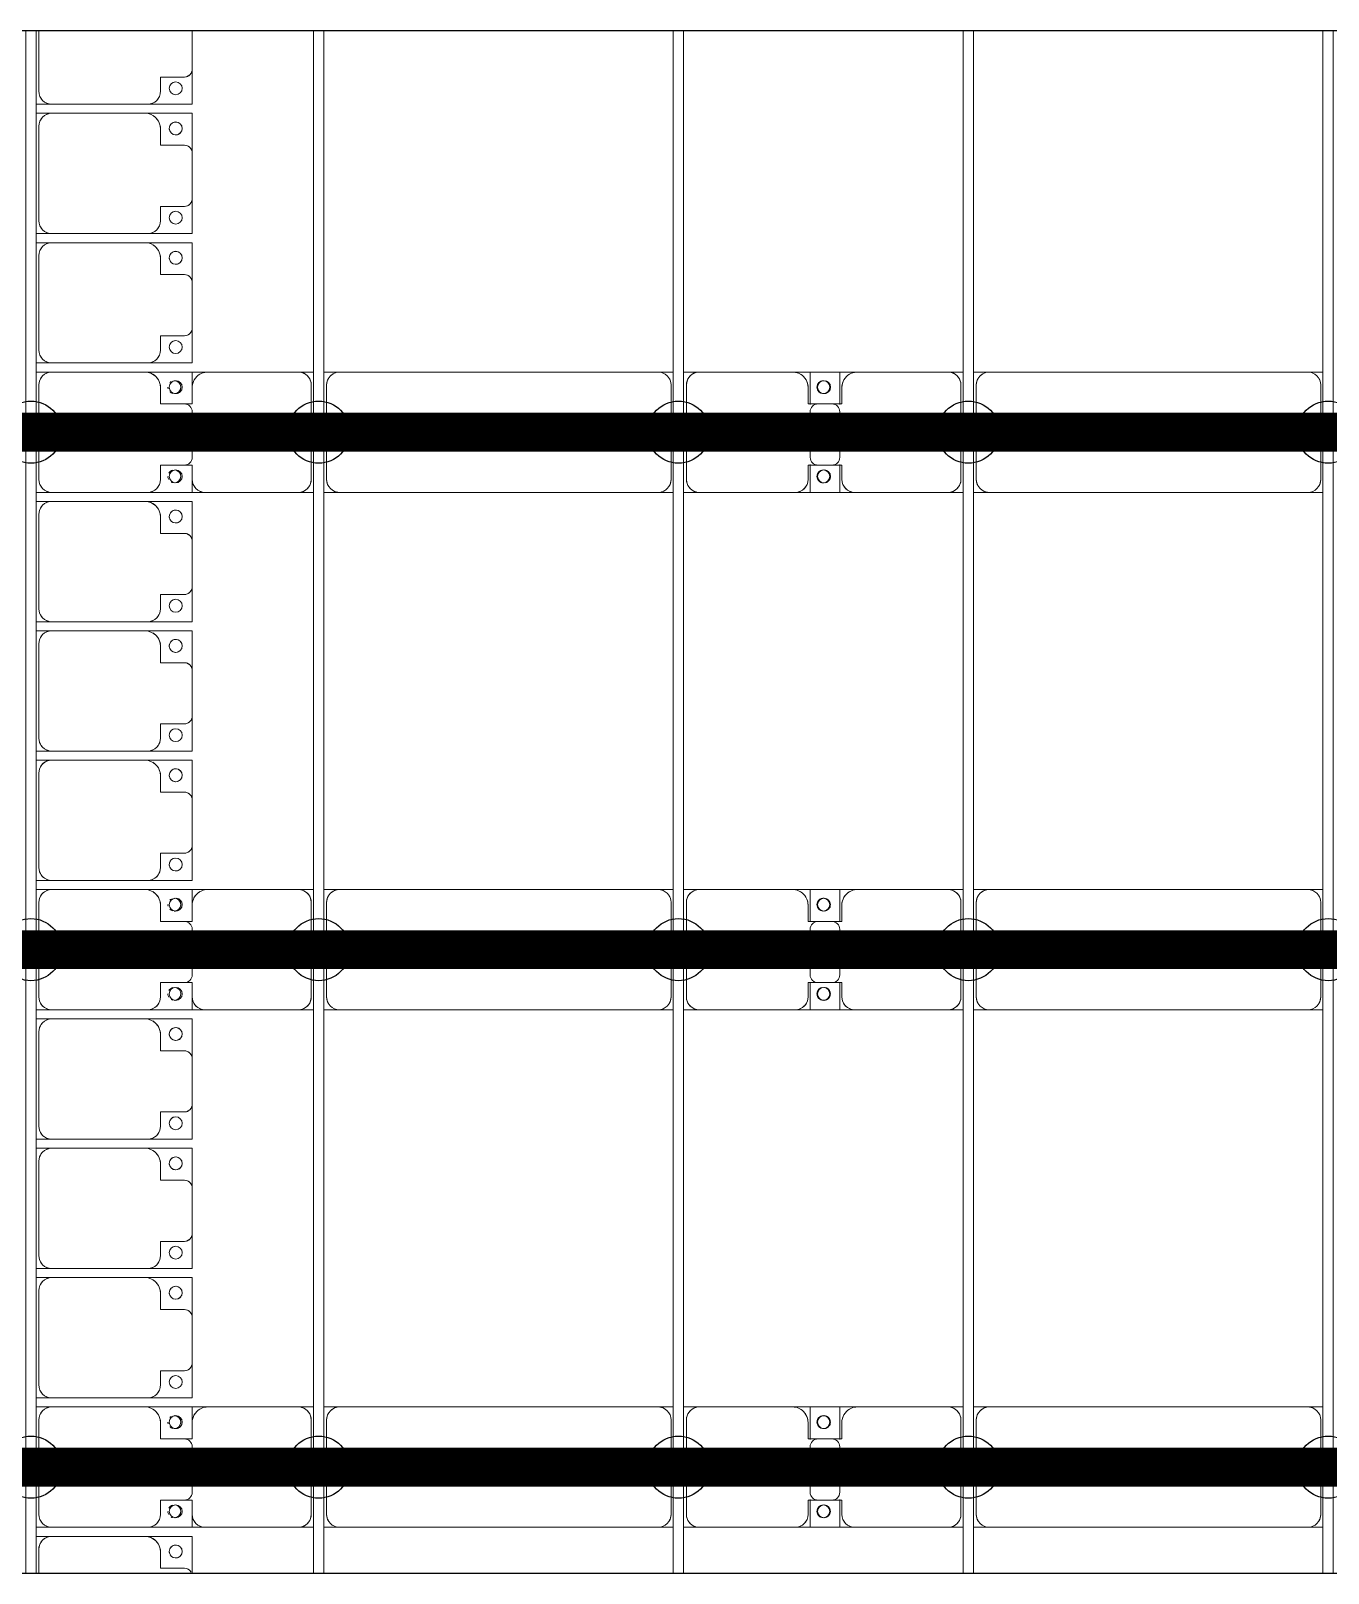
# Model space of a CAD drawing. Header units: millimetres. Extents: x -533732 to -130507, y -117886 to -23954.
# Drawn here: x -452551 to -447539, y -106546 to -100585 of the extents above; entities that cross this region are included whole.
import ezdxf

# ---------------------------------------------------------------- set-up
doc = ezdxf.new("R2010")
doc.units = ezdxf.units.MM
doc.layers.add('A-GENM', color=13, linetype='Continuous', lineweight=9)
doc.layers.add('S-BEAM', color=12, linetype='Continuous', lineweight=9)
doc.layers.add('GC-HOP 40x60 GIA CUONG', color=1, linetype='Continuous')

# ---------------------------------------------------------------- blocks, each defined once
blk = doc.blocks.new('Dai phao do pin - DẢI PHAO ĐỠ PIN-V97-BỐ TRÍ KHUNG KẾT CẤU BÈ PIN 06')
at = {"layer": 'A-GENM', "color": 7}
for p, q in [((-1312.2, 241.6), (-1129.7, 241.6)), ((-1129.7, 241.6), (-1312.2, 241.6)), ((-779.7, 241.6), (-1129.7, 241.6)), ((-779.7, 241.6), (-721.1, 241.6)), ((-779.7, 241.6), (-721.1, 241.6)), ((-681.1, 241.6), (-620.3, 241.6)), ((-681.1, 241.6), (-620.3, 241.6)), ((610.3, 241.6), (-620.3, 241.6)), ((610.3, 241.6), (668.9, 241.6)), ((610.3, 241.6), (668.9, 241.6)), ((708.9, 241.6), (769.7, 241.6)), ((708.9, 241.6), (769.7, 241.6)), ((1129.7, 241.6), (769.7, 241.6)), ((1129.7, 241.6), (1312.2, 241.6)), ((1312.2, 241.6), (1129.7, 241.6)), ((1197.8, 241.6), (1380.3, 241.6)), ((1197.8, 116.2), (1197.8, 241.6)), ((1380.3, 241.6), (1197.8, 241.6)), ((1312.2, 241.6), (1312.2, 116.2)), ((1730.3, 241.6), (1380.3, 241.6)), ((1730.3, 241.6), (1788.9, 241.6)), ((1730.3, 241.6), (1788.9, 241.6)), ((1828.9, 241.6), (1889.7, 241.6)), ((1828.9, 241.6), (1889.7, 241.6)), ((3120.3, 241.6), (1889.7, 241.6)), ((3120.3, 241.6), (3178.9, 241.6)), ((3120.3, 241.6), (3178.9, 241.6)), ((-1189.7, 181.6), (-1189.7, 118.2)), ((-729.7, -173.4), (-729.7, 191.6)), ((-670.3, 191.6), (-670.3, -173.4)), ((660.3, -173.4), (660.3, 191.6)), ((719.7, 191.6), (719.7, -173.4)), ((1189.7, 118.2), (1189.7, 181.6)), ((1320.3, 181.6), (1320.3, 118.2)), ((1780.3, -173.4), (1780.3, 191.6)), ((1839.7, 191.6), (1839.7, -173.4)), ((3170.3, -173.4), (3170.3, 191.6)), ((-1189.7, 118.2), (-1219.7, 118.2)), ((1282.2, 118.2), (1189.7, 118.2)), ((1197.8, 88.2), (1197.8, -88.2)), ((1320.3, 118.2), (1227.8, 118.2)), ((1312.2, -88.2), (1312.2, 88.2)), ((-1219.7, -118.2), (-1189.7, -118.2)), ((-1189.7, -118.2), (-1189.7, -173.4)), ((1189.7, -173.4), (1189.7, -118.2)), ((1189.7, -118.2), (1282.2, -118.2)), ((1197.8, -223.4), (1197.8, -116.2)), ((1227.8, -118.2), (1320.3, -118.2)), ((1312.2, -116.2), (1312.2, -223.4)), ((1320.3, -118.2), (1320.3, -173.4)), ((-1139.7, -223.4), (-1312.2, -223.4)), ((-1312.2, -223.4), (-1139.7, -223.4)), ((-1139.7, -223.4), (-779.7, -223.4)), ((-721.1, -223.4), (-779.7, -223.4)), ((-721.1, -223.4), (-779.7, -223.4)), ((-620.3, -223.4), (-681.1, -223.4)), ((-620.3, -223.4), (-681.1, -223.4)), ((-620.3, -223.4), (610.3, -223.4)), ((668.9, -223.4), (610.3, -223.4)), ((668.9, -223.4), (610.3, -223.4)), ((769.7, -223.4), (708.9, -223.4)), ((769.7, -223.4), (708.9, -223.4)), ((769.7, -223.4), (1139.7, -223.4)), ((1312.2, -223.4), (1139.7, -223.4)), ((1139.7, -223.4), (1312.2, -223.4)), ((1370.3, -223.4), (1197.8, -223.4)), ((1197.8, -223.4), (1370.3, -223.4)), ((1370.3, -223.4), (1730.3, -223.4)), ((1788.9, -223.4), (1730.3, -223.4)), ((1788.9, -223.4), (1730.3, -223.4)), ((1889.7, -223.4), (1828.9, -223.4)), ((1889.7, -223.4), (1828.9, -223.4)), ((1889.7, -223.4), (3120.3, -223.4)), ((3178.9, -223.4), (3120.3, -223.4)), ((3178.9, -223.4), (3120.3, -223.4))]:
    blk.add_line(p, q, dxfattribs=at)
for centre, radius, start, end in [((-1129.7, 181.6), 60, 90, 180), ((-779.7, 191.6), 50, 360, 90), ((-779.7, 191.6), 50, 360, 75), ((-620.3, 191.6), 50, 90, 180), ((-620.3, 191.6), 50, 105, 135), ((610.3, 191.6), 50, 360, 90), ((610.3, 191.6), 50, 60, 90), ((769.7, 191.6), 50, 90, 180), ((769.7, 191.6), 50, 105, 180), ((1129.7, 181.6), 60, 360, 90), ((1380.3, 181.6), 60, 90, 180), ((1730.3, 191.6), 50, 360, 90), ((1730.3, 191.6), 50, 360, 75), ((1889.7, 191.6), 50, 90, 180), ((1889.7, 191.6), 50, 105, 135), ((3120.3, 191.6), 50, 360, 90), ((3120.3, 191.6), 50, 60, 90), ((-1258.6, 183.2), 25, 180, 195), ((-1258.6, 183.2), 25, 180, 195), ((-1258.6, 183.2), 25, 120, 135), ((-1258.6, 183.2), 25, 120, 135), ((-1258.6, 183.2), 25, 0, 90), ((-1258.6, 183.2), 25, 270, 360), ((-1258.6, 183.2), 25, 0, 75), ((-1258.6, 183.2), 25, 330, 360), ((-1129.7, 181.6), 60, 120, 180), ((-620.3, 191.6), 50, 150, 180), ((610.3, 191.6), 50, 15, 30), ((1129.7, 181.6), 60, 360, 60), ((1248.6, 183.2), 25, 0, 180), ((1248.6, 183.2), 25, 180, 0), ((1248.6, 183.2), 25, 360, 165), ((1251.4, 183.2), 25, 0, 180), ((1251.4, 183.2), 25, 90, 180), ((1251.4, 183.2), 25, 180, 0), ((1251.4, 183.2), 25, 180, 300), ((1248.6, 183.2), 25, 210, 360), ((1251.4, 183.2), 25, 15, 75), ((1380.3, 181.6), 60, 120, 180), ((1889.7, 191.6), 50, 150, 180), ((3120.3, 191.6), 50, 15, 30), ((-1258.6, 183.2), 25, 225, 255), ((-1258.6, 183.2), 25, 225, 255), ((-1258.6, 183.2), 25, 270, 300), ((1251.4, 183.2), 25, 330, 345), ((1227.8, 88.2), 30, 90, 180), ((1282.2, 88.2), 30, 360, 90), ((1227.8, -88.2), 30, 180, 270), ((1282.2, -88.2), 30, 270, 360), ((-1258.6, -161.8), 25, 180, 210), ((-1258.6, -161.8), 25, 180, 210), ((-1258.6, -161.8), 25, 105, 150), ((-1258.6, -161.8), 25, 105, 150), ((-1258.6, -161.8), 25, 270, 0), ((-1258.6, -161.8), 25, 0, 75), ((-1258.6, -161.8), 25, 0, 75), ((-1258.6, -161.8), 25, 285, 360), ((-1139.7, -173.4), 50, 180, 270), ((-1139.7, -173.4), 50, 180, 255), ((-779.7, -173.4), 50, 270, 360), ((-779.7, -173.4), 50, 285, 360), ((-620.3, -173.4), 50, 180, 270), ((-620.3, -173.4), 50, 180, 210), ((610.3, -173.4), 50, 270, 360), ((610.3, -173.4), 50, 330, 360), ((769.7, -173.4), 50, 180, 270), ((769.7, -173.4), 50, 180, 255), ((1139.7, -173.4), 50, 270, 360), ((1139.7, -173.4), 50, 285, 360), ((1248.6, -161.8), 25, 0, 180), ((1248.6, -161.8), 25, 180, 360), ((1248.6, -161.8), 25, 105, 165), ((1248.6, -161.8), 25, 195, 0), ((1251.4, -161.8), 25, 0, 180), ((1251.4, -161.8), 25, 105, 180), ((1251.4, -161.8), 25, 180, 0), ((1251.4, -161.8), 25, 180, 270), ((1248.6, -161.8), 25, 360, 75), ((1251.4, -161.8), 25, 15, 75), ((1251.4, -161.8), 25, 285, 345), ((1370.3, -173.4), 50, 180, 270), ((1370.3, -173.4), 50, 180, 255), ((1730.3, -173.4), 50, 270, 360), ((1730.3, -173.4), 50, 285, 360), ((1889.7, -173.4), 50, 180, 270), ((1889.7, -173.4), 50, 180, 210), ((3120.3, -173.4), 50, 270, 360), ((3120.3, -173.4), 50, 330, 360), ((-1258.6, -161.8), 25, 240, 255), ((-1258.6, -161.8), 25, 240, 255), ((-620.3, -173.4), 50, 240, 270), ((610.3, -173.4), 50, 285, 300), ((1889.7, -173.4), 50, 240, 270)]:
    blk.add_arc(centre, radius, start, end, dxfattribs=at)
blk = doc.blocks.new('Dai phao do pin - DẢI PHAO ĐỠ PIN-V99-BỐ TRÍ KHUNG KẾT CẤU BÈ PIN 06')
at = {"layer": 'A-GENM', "color": 7}
for p, q in [((-1312.2, 241.6), (-1129.7, 241.6)), ((-1129.7, 241.6), (-1312.2, 241.6)), ((-779.7, 241.6), (-1129.7, 241.6)), ((-779.7, 241.6), (-721.1, 241.6)), ((-779.7, 241.6), (-721.1, 241.6)), ((-681.1, 241.6), (-620.3, 241.6)), ((-681.1, 241.6), (-620.3, 241.6)), ((610.3, 241.6), (-620.3, 241.6)), ((610.3, 241.6), (668.9, 241.6)), ((610.3, 241.6), (668.9, 241.6)), ((708.9, 241.6), (769.7, 241.6)), ((708.9, 241.6), (769.7, 241.6)), ((1129.7, 241.6), (769.7, 241.6)), ((1129.7, 241.6), (1312.2, 241.6)), ((1312.2, 241.6), (1129.7, 241.6)), ((1197.8, 241.6), (1380.3, 241.6)), ((1197.8, 116.2), (1197.8, 241.6)), ((1380.3, 241.6), (1197.8, 241.6)), ((1312.2, 241.6), (1312.2, 116.2)), ((1730.3, 241.6), (1380.3, 241.6)), ((1730.3, 241.6), (1788.9, 241.6)), ((1730.3, 241.6), (1788.9, 241.6)), ((1828.9, 241.6), (1889.7, 241.6)), ((1828.9, 241.6), (1889.7, 241.6)), ((3120.3, 241.6), (1889.7, 241.6)), ((3120.3, 241.6), (3178.9, 241.6)), ((3120.3, 241.6), (3178.9, 241.6)), ((-1189.7, 181.6), (-1189.7, 118.2)), ((-729.7, -173.4), (-729.7, 191.6)), ((-670.3, 191.6), (-670.3, -173.4)), ((660.3, -173.4), (660.3, 191.6)), ((719.7, 191.6), (719.7, -173.4)), ((1189.7, 118.2), (1189.7, 181.6)), ((1320.3, 181.6), (1320.3, 118.2)), ((1780.3, -173.4), (1780.3, 191.6)), ((1839.7, 191.6), (1839.7, -173.4)), ((3170.3, -173.4), (3170.3, 191.6)), ((-1189.7, 118.2), (-1219.7, 118.2)), ((1282.2, 118.2), (1189.7, 118.2)), ((1197.8, 88.2), (1197.8, -88.2)), ((1320.3, 118.2), (1227.8, 118.2)), ((1312.2, -88.2), (1312.2, 88.2)), ((-1219.7, -118.2), (-1189.7, -118.2)), ((-1189.7, -118.2), (-1189.7, -173.4)), ((1189.7, -173.4), (1189.7, -118.2)), ((1189.7, -118.2), (1282.2, -118.2)), ((1197.8, -223.4), (1197.8, -116.2)), ((1227.8, -118.2), (1320.3, -118.2)), ((1312.2, -116.2), (1312.2, -223.4)), ((1320.3, -118.2), (1320.3, -173.4)), ((-1139.7, -223.4), (-1312.2, -223.4)), ((-1312.2, -223.4), (-1139.7, -223.4)), ((-1139.7, -223.4), (-779.7, -223.4)), ((-721.1, -223.4), (-779.7, -223.4)), ((-721.1, -223.4), (-779.7, -223.4)), ((-620.3, -223.4), (-681.1, -223.4)), ((-620.3, -223.4), (-681.1, -223.4)), ((-620.3, -223.4), (610.3, -223.4)), ((668.9, -223.4), (610.3, -223.4)), ((668.9, -223.4), (610.3, -223.4)), ((769.7, -223.4), (708.9, -223.4)), ((769.7, -223.4), (708.9, -223.4)), ((769.7, -223.4), (1139.7, -223.4)), ((1312.2, -223.4), (1139.7, -223.4)), ((1139.7, -223.4), (1312.2, -223.4)), ((1370.3, -223.4), (1197.8, -223.4)), ((1197.8, -223.4), (1370.3, -223.4)), ((1370.3, -223.4), (1730.3, -223.4)), ((1788.9, -223.4), (1730.3, -223.4)), ((1788.9, -223.4), (1730.3, -223.4)), ((1889.7, -223.4), (1828.9, -223.4)), ((1889.7, -223.4), (1828.9, -223.4)), ((1889.7, -223.4), (3120.3, -223.4)), ((3178.9, -223.4), (3120.3, -223.4)), ((3178.9, -223.4), (3120.3, -223.4))]:
    blk.add_line(p, q, dxfattribs=at)
for centre, radius, start, end in [((-1129.7, 181.6), 60, 90, 180), ((-779.7, 191.6), 50, 360, 90), ((-779.7, 191.6), 50, 360, 75), ((-620.3, 191.6), 50, 90, 180), ((-620.3, 191.6), 50, 105, 135), ((610.3, 191.6), 50, 360, 90), ((610.3, 191.6), 50, 60, 90), ((769.7, 191.6), 50, 90, 180), ((769.7, 191.6), 50, 105, 180), ((1129.7, 181.6), 60, 360, 90), ((1380.3, 181.6), 60, 90, 180), ((1730.3, 191.6), 50, 360, 90), ((1730.3, 191.6), 50, 360, 75), ((1889.7, 191.6), 50, 90, 180), ((1889.7, 191.6), 50, 105, 135), ((3120.3, 191.6), 50, 360, 90), ((3120.3, 191.6), 50, 60, 90), ((-1258.6, 183.2), 25, 180, 195), ((-1258.6, 183.2), 25, 180, 195), ((-1258.6, 183.2), 25, 120, 135), ((-1258.6, 183.2), 25, 120, 135), ((-1258.6, 183.2), 25, 0, 90), ((-1258.6, 183.2), 25, 270, 360), ((-1258.6, 183.2), 25, 0, 75), ((-1258.6, 183.2), 25, 330, 360), ((-1129.7, 181.6), 60, 120, 180), ((-620.3, 191.6), 50, 150, 180), ((610.3, 191.6), 50, 15, 30), ((1129.7, 181.6), 60, 360, 60), ((1248.6, 183.2), 25, 0, 180), ((1248.6, 183.2), 25, 180, 0), ((1248.6, 183.2), 25, 360, 165), ((1251.4, 183.2), 25, 0, 180), ((1251.4, 183.2), 25, 90, 180), ((1251.4, 183.2), 25, 180, 0), ((1251.4, 183.2), 25, 180, 300), ((1248.6, 183.2), 25, 210, 360), ((1251.4, 183.2), 25, 15, 75), ((1380.3, 181.6), 60, 120, 180), ((1889.7, 191.6), 50, 150, 180), ((3120.3, 191.6), 50, 15, 30), ((-1258.6, 183.2), 25, 225, 255), ((-1258.6, 183.2), 25, 225, 255), ((-1258.6, 183.2), 25, 270, 300), ((1251.4, 183.2), 25, 330, 345), ((1227.8, 88.2), 30, 90, 180), ((1282.2, 88.2), 30, 360, 90), ((1227.8, -88.2), 30, 180, 270), ((1282.2, -88.2), 30, 270, 360), ((-1258.6, -161.8), 25, 180, 210), ((-1258.6, -161.8), 25, 180, 210), ((-1258.6, -161.8), 25, 105, 150), ((-1258.6, -161.8), 25, 105, 150), ((-1258.6, -161.8), 25, 270, 0), ((-1258.6, -161.8), 25, 0, 75), ((-1258.6, -161.8), 25, 0, 75), ((-1258.6, -161.8), 25, 285, 360), ((-1139.7, -173.4), 50, 180, 270), ((-1139.7, -173.4), 50, 180, 255), ((-779.7, -173.4), 50, 270, 360), ((-779.7, -173.4), 50, 285, 360), ((-620.3, -173.4), 50, 180, 270), ((-620.3, -173.4), 50, 180, 210), ((610.3, -173.4), 50, 270, 360), ((610.3, -173.4), 50, 330, 360), ((769.7, -173.4), 50, 180, 270), ((769.7, -173.4), 50, 180, 255), ((1139.7, -173.4), 50, 270, 360), ((1139.7, -173.4), 50, 285, 360), ((1248.6, -161.8), 25, 0, 180), ((1248.6, -161.8), 25, 180, 360), ((1248.6, -161.8), 25, 105, 165), ((1248.6, -161.8), 25, 195, 0), ((1251.4, -161.8), 25, 0, 180), ((1251.4, -161.8), 25, 105, 180), ((1251.4, -161.8), 25, 180, 0), ((1251.4, -161.8), 25, 180, 270), ((1248.6, -161.8), 25, 360, 75), ((1251.4, -161.8), 25, 15, 75), ((1251.4, -161.8), 25, 285, 345), ((1370.3, -173.4), 50, 180, 270), ((1370.3, -173.4), 50, 180, 255), ((1730.3, -173.4), 50, 270, 360), ((1730.3, -173.4), 50, 285, 360), ((1889.7, -173.4), 50, 180, 270), ((1889.7, -173.4), 50, 180, 210), ((3120.3, -173.4), 50, 270, 360), ((3120.3, -173.4), 50, 330, 360), ((-1258.6, -161.8), 25, 240, 255), ((-1258.6, -161.8), 25, 240, 255), ((-620.3, -173.4), 50, 240, 270), ((610.3, -173.4), 50, 285, 300), ((1889.7, -173.4), 50, 240, 270)]:
    blk.add_arc(centre, radius, start, end, dxfattribs=at)
blk = doc.blocks.new('Dai phao do pin - DẢI PHAO ĐỠ PIN-V101-BỐ TRÍ KHUNG KẾT CẤU BÈ PIN 06')
at = {"layer": 'A-GENM', "color": 7}
for p, q in [((-1312.2, 241.6), (-1129.7, 241.6)), ((-1129.7, 241.6), (-1312.2, 241.6)), ((-779.7, 241.6), (-1129.7, 241.6)), ((-779.7, 241.6), (-721.1, 241.6)), ((-779.7, 241.6), (-721.1, 241.6)), ((-681.1, 241.6), (-620.3, 241.6)), ((-681.1, 241.6), (-620.3, 241.6)), ((610.3, 241.6), (-620.3, 241.6)), ((610.3, 241.6), (668.9, 241.6)), ((610.3, 241.6), (668.9, 241.6)), ((708.9, 241.6), (769.7, 241.6)), ((708.9, 241.6), (769.7, 241.6)), ((1129.7, 241.6), (769.7, 241.6)), ((1129.7, 241.6), (1312.2, 241.6)), ((1312.2, 241.6), (1129.7, 241.6)), ((1197.8, 241.6), (1380.3, 241.6)), ((1197.8, 116.2), (1197.8, 241.6)), ((1380.3, 241.6), (1197.8, 241.6)), ((1312.2, 241.6), (1312.2, 116.2)), ((1730.3, 241.6), (1380.3, 241.6)), ((1730.3, 241.6), (1788.9, 241.6)), ((1730.3, 241.6), (1788.9, 241.6)), ((1828.9, 241.6), (1889.7, 241.6)), ((1828.9, 241.6), (1889.7, 241.6)), ((3120.3, 241.6), (1889.7, 241.6)), ((3120.3, 241.6), (3178.9, 241.6)), ((3120.3, 241.6), (3178.9, 241.6)), ((-1189.7, 181.6), (-1189.7, 118.2)), ((-729.7, -173.4), (-729.7, 191.6)), ((-670.3, 191.6), (-670.3, -173.4)), ((660.3, -173.4), (660.3, 191.6)), ((719.7, 191.6), (719.7, -173.4)), ((1189.7, 118.2), (1189.7, 181.6)), ((1320.3, 181.6), (1320.3, 118.2)), ((1780.3, -173.4), (1780.3, 191.6)), ((1839.7, 191.6), (1839.7, -173.4)), ((3170.3, -173.4), (3170.3, 191.6)), ((-1189.7, 118.2), (-1219.7, 118.2)), ((1282.2, 118.2), (1189.7, 118.2)), ((1197.8, 88.2), (1197.8, -88.2)), ((1320.3, 118.2), (1227.8, 118.2)), ((1312.2, -88.2), (1312.2, 88.2)), ((-1219.7, -118.2), (-1189.7, -118.2)), ((-1189.7, -118.2), (-1189.7, -173.4)), ((1189.7, -173.4), (1189.7, -118.2)), ((1189.7, -118.2), (1282.2, -118.2)), ((1197.8, -223.4), (1197.8, -116.2)), ((1227.8, -118.2), (1320.3, -118.2)), ((1312.2, -116.2), (1312.2, -223.4)), ((1320.3, -118.2), (1320.3, -173.4)), ((-1139.7, -223.4), (-1312.2, -223.4)), ((-1312.2, -223.4), (-1139.7, -223.4)), ((-1139.7, -223.4), (-779.7, -223.4)), ((-721.1, -223.4), (-779.7, -223.4)), ((-721.1, -223.4), (-779.7, -223.4)), ((-620.3, -223.4), (-681.1, -223.4)), ((-620.3, -223.4), (-681.1, -223.4)), ((-620.3, -223.4), (610.3, -223.4)), ((668.9, -223.4), (610.3, -223.4)), ((668.9, -223.4), (610.3, -223.4)), ((769.7, -223.4), (708.9, -223.4)), ((769.7, -223.4), (708.9, -223.4)), ((769.7, -223.4), (1139.7, -223.4)), ((1312.2, -223.4), (1139.7, -223.4)), ((1139.7, -223.4), (1312.2, -223.4)), ((1370.3, -223.4), (1197.8, -223.4)), ((1197.8, -223.4), (1370.3, -223.4)), ((1370.3, -223.4), (1730.3, -223.4)), ((1788.9, -223.4), (1730.3, -223.4)), ((1788.9, -223.4), (1730.3, -223.4)), ((1889.7, -223.4), (1828.9, -223.4)), ((1889.7, -223.4), (1828.9, -223.4)), ((1889.7, -223.4), (3120.3, -223.4)), ((3178.9, -223.4), (3120.3, -223.4)), ((3178.9, -223.4), (3120.3, -223.4))]:
    blk.add_line(p, q, dxfattribs=at)
for centre, radius, start, end in [((-1129.7, 181.6), 60, 90, 180), ((-779.7, 191.6), 50, 360, 90), ((-779.7, 191.6), 50, 360, 75), ((-620.3, 191.6), 50, 90, 180), ((-620.3, 191.6), 50, 105, 135), ((610.3, 191.6), 50, 360, 90), ((610.3, 191.6), 50, 60, 90), ((769.7, 191.6), 50, 90, 180), ((769.7, 191.6), 50, 105, 180), ((1129.7, 181.6), 60, 360, 90), ((1380.3, 181.6), 60, 90, 180), ((1730.3, 191.6), 50, 360, 90), ((1730.3, 191.6), 50, 360, 75), ((1889.7, 191.6), 50, 90, 180), ((1889.7, 191.6), 50, 105, 135), ((3120.3, 191.6), 50, 360, 90), ((3120.3, 191.6), 50, 60, 90), ((-1258.6, 183.2), 25, 180, 195), ((-1258.6, 183.2), 25, 180, 195), ((-1258.6, 183.2), 25, 120, 135), ((-1258.6, 183.2), 25, 120, 135), ((-1258.6, 183.2), 25, 0, 90), ((-1258.6, 183.2), 25, 270, 360), ((-1258.6, 183.2), 25, 0, 75), ((-1258.6, 183.2), 25, 330, 360), ((-1129.7, 181.6), 60, 120, 180), ((-620.3, 191.6), 50, 150, 180), ((610.3, 191.6), 50, 15, 30), ((1129.7, 181.6), 60, 360, 60), ((1248.6, 183.2), 25, 0, 180), ((1248.6, 183.2), 25, 180, 0), ((1248.6, 183.2), 25, 360, 165), ((1251.4, 183.2), 25, 0, 180), ((1251.4, 183.2), 25, 90, 180), ((1251.4, 183.2), 25, 180, 0), ((1251.4, 183.2), 25, 180, 300), ((1248.6, 183.2), 25, 210, 360), ((1251.4, 183.2), 25, 15, 75), ((1380.3, 181.6), 60, 120, 180), ((1889.7, 191.6), 50, 150, 180), ((3120.3, 191.6), 50, 15, 30), ((-1258.6, 183.2), 25, 225, 255), ((-1258.6, 183.2), 25, 225, 255), ((-1258.6, 183.2), 25, 270, 300), ((1251.4, 183.2), 25, 330, 345), ((1227.8, 88.2), 30, 90, 180), ((1282.2, 88.2), 30, 360, 90), ((1227.8, -88.2), 30, 180, 270), ((1282.2, -88.2), 30, 270, 360), ((-1258.6, -161.8), 25, 180, 210), ((-1258.6, -161.8), 25, 180, 210), ((-1258.6, -161.8), 25, 105, 150), ((-1258.6, -161.8), 25, 105, 150), ((-1258.6, -161.8), 25, 270, 0), ((-1258.6, -161.8), 25, 0, 75), ((-1258.6, -161.8), 25, 0, 75), ((-1258.6, -161.8), 25, 285, 360), ((-1139.7, -173.4), 50, 180, 270), ((-1139.7, -173.4), 50, 180, 255), ((-779.7, -173.4), 50, 270, 360), ((-779.7, -173.4), 50, 285, 360), ((-620.3, -173.4), 50, 180, 270), ((-620.3, -173.4), 50, 180, 210), ((610.3, -173.4), 50, 270, 360), ((610.3, -173.4), 50, 330, 360), ((769.7, -173.4), 50, 180, 270), ((769.7, -173.4), 50, 180, 255), ((1139.7, -173.4), 50, 270, 360), ((1139.7, -173.4), 50, 285, 360), ((1248.6, -161.8), 25, 0, 180), ((1248.6, -161.8), 25, 180, 360), ((1248.6, -161.8), 25, 105, 165), ((1248.6, -161.8), 25, 195, 0), ((1251.4, -161.8), 25, 0, 180), ((1251.4, -161.8), 25, 105, 180), ((1251.4, -161.8), 25, 180, 0), ((1251.4, -161.8), 25, 180, 270), ((1248.6, -161.8), 25, 360, 75), ((1251.4, -161.8), 25, 15, 75), ((1251.4, -161.8), 25, 285, 345), ((1370.3, -173.4), 50, 180, 270), ((1370.3, -173.4), 50, 180, 255), ((1730.3, -173.4), 50, 270, 360), ((1730.3, -173.4), 50, 285, 360), ((1889.7, -173.4), 50, 180, 270), ((1889.7, -173.4), 50, 180, 210), ((3120.3, -173.4), 50, 270, 360), ((3120.3, -173.4), 50, 330, 360), ((-1258.6, -161.8), 25, 240, 255), ((-1258.6, -161.8), 25, 240, 255), ((-620.3, -173.4), 50, 240, 270), ((610.3, -173.4), 50, 285, 300), ((1889.7, -173.4), 50, 240, 270)]:
    blk.add_arc(centre, radius, start, end, dxfattribs=at)
blk = doc.blocks.new('Dải phao đi lại kèm đỡ invester - DẢI PHAO ĐI LẠI-18522-BỐ TRÍ KHUNG KẾT CẤU BÈ PIN 06')
at = {"layer": 'A-GENM', "color": 7}
for p, q in [((68588.2, 1312.2), (68440, 1312.2)), ((68588.2, 1312.2), (68723.4, 1312.2)), ((68723.4, 1312.2), (68588.2, 1312.2)), ((68723.4, 1312.2), (68723.4, 1139.7)), ((68723.4, 1139.7), (68723.4, 1312.2)), ((68758.4, 1312.2), (68911.8, 1312.2)), ((68758.4, 1129.7), (68758.4, 1312.2)), ((68758.4, 1312.2), (68758.4, 1129.7)), ((68911.8, 1312.2), (68758.4, 1312.2)), ((69088.2, 1312.2), (68911.8, 1312.2)), ((69088.2, 1312.2), (69223.4, 1312.2)), ((69223.4, 1312.2), (69088.2, 1312.2)), ((69223.4, 1312.2), (69223.4, 1139.7)), ((69223.4, 1139.7), (69223.4, 1312.2)), ((69258.4, 1312.2), (69411.8, 1312.2)), ((69258.4, 1129.7), (69258.4, 1312.2)), ((69258.4, 1312.2), (69258.4, 1129.7)), ((69411.8, 1312.2), (69258.4, 1312.2)), ((69588.2, 1312.2), (69411.8, 1312.2)), ((69588.2, 1312.2), (69723.4, 1312.2)), ((69723.4, 1312.2), (69588.2, 1312.2)), ((69723.4, 1312.2), (69723.4, 1139.7)), ((69723.4, 1139.7), (69723.4, 1312.2)), ((69758.4, 1312.2), (69818.4, 1312.2)), ((69758.4, 1129.7), (69758.4, 1312.2)), ((69758.4, 1312.2), (69758.4, 1129.7)), ((69818.4, 1312.2), (69758.4, 1312.2)), ((70088.2, 1312.2), (69911.8, 1312.2)), ((70173.4, 1312.2), (70223.4, 1312.2)), ((70223.4, 1312.2), (70173.4, 1312.2)), ((70223.4, 1312.2), (70223.4, 1139.7)), ((70223.4, 1139.7), (70223.4, 1312.2)), ((70258.4, 1312.2), (70411.8, 1312.2)), ((70258.4, 1129.7), (70258.4, 1312.2)), ((70258.4, 1312.2), (70258.4, 1129.7)), ((70411.8, 1312.2), (70258.4, 1312.2)), ((70588.2, 1312.2), (70411.8, 1312.2)), ((70588.2, 1312.2), (70723.4, 1312.2)), ((70723.4, 1312.2), (70588.2, 1312.2)), ((70723.4, 1312.2), (70723.4, 1139.7)), ((70723.4, 1139.7), (70723.4, 1312.2)), ((70758.4, 1312.2), (70911.8, 1312.2)), ((70758.4, 1129.7), (70758.4, 1312.2)), ((70758.4, 1312.2), (70758.4, 1129.7)), ((70911.8, 1312.2), (70758.4, 1312.2)), ((71088.2, 1312.2), (70911.8, 1312.2)), ((71088.2, 1312.2), (71223.4, 1312.2)), ((71223.4, 1312.2), (71088.2, 1312.2)), ((71223.4, 1312.2), (71223.4, 1139.7)), ((71223.4, 1139.7), (71223.4, 1312.2)), ((71258.4, 1312.2), (71411.8, 1312.2)), ((71258.4, 1129.7), (71258.4, 1312.2)), ((71258.4, 1312.2), (71258.4, 1129.7)), ((71411.8, 1312.2), (71258.4, 1312.2)), ((71588.2, 1312.2), (71411.8, 1312.2)), ((71588.2, 1312.2), (71723.4, 1312.2)), ((71723.4, 1312.2), (71588.2, 1312.2)), ((71723.4, 1312.2), (71723.4, 1139.7)), ((71723.4, 1139.7), (71723.4, 1312.2)), ((71758.4, 1312.2), (71818.4, 1312.2)), ((71758.4, 1129.7), (71758.4, 1312.2)), ((71758.4, 1312.2), (71758.4, 1129.7)), ((71818.4, 1312.2), (71758.4, 1312.2)), ((72088.2, 1312.2), (71911.8, 1312.2)), ((72173.4, 1312.2), (72223.4, 1312.2)), ((72223.4, 1312.2), (72173.4, 1312.2)), ((72223.4, 1312.2), (72223.4, 1139.7)), ((72223.4, 1139.7), (72223.4, 1312.2)), ((72258.4, 1312.2), (72411.8, 1312.2)), ((72258.4, 1129.7), (72258.4, 1312.2)), ((72258.4, 1312.2), (72258.4, 1129.7)), ((72411.8, 1312.2), (72258.4, 1312.2)), ((72588.2, 1312.2), (72411.8, 1312.2)), ((72588.2, 1312.2), (72723.4, 1312.2)), ((72723.4, 1312.2), (72588.2, 1312.2)), ((72723.4, 1312.2), (72723.4, 1139.7)), ((72723.4, 1139.7), (72723.4, 1312.2)), ((72758.4, 1312.2), (72911.8, 1312.2)), ((72758.4, 1129.7), (72758.4, 1312.2)), ((72758.4, 1312.2), (72758.4, 1129.7)), ((72911.8, 1312.2), (72758.4, 1312.2)), ((73088.2, 1312.2), (72911.8, 1312.2)), ((73088.2, 1312.2), (73223.4, 1312.2)), ((73223.4, 1312.2), (73088.2, 1312.2)), ((73223.4, 1312.2), (73223.4, 1139.7)), ((73223.4, 1139.7), (73223.4, 1312.2)), ((73258.4, 1312.2), (73411.8, 1312.2)), ((73258.4, 1129.7), (73258.4, 1312.2)), ((73258.4, 1312.2), (73258.4, 1129.7)), ((73411.8, 1312.2), (73258.4, 1312.2)), ((73588.2, 1312.2), (73411.8, 1312.2)), ((73588.2, 1312.2), (73723.4, 1312.2)), ((73723.4, 1312.2), (73588.2, 1312.2)), ((73723.4, 1312.2), (73723.4, 1139.7)), ((73723.4, 1139.7), (73723.4, 1312.2)), ((73758.4, 1312.2), (73818.4, 1312.2)), ((73758.4, 1129.7), (73758.4, 1312.2)), ((73758.4, 1312.2), (73758.4, 1129.7)), ((73818.4, 1312.2), (73758.4, 1312.2)), ((74088.2, 1312.2), (73911.8, 1312.2)), ((74173.4, 1312.2), (74223.4, 1312.2)), ((74223.4, 1312.2), (74173.4, 1312.2)), ((74223.4, 1312.2), (74223.4, 1139.7)), ((74223.4, 1139.7), (74223.4, 1312.2)), ((74258.4, 1312.2), (74400, 1312.2)), ((74258.4, 1129.7), (74258.4, 1312.2)), ((74258.4, 1312.2), (74258.4, 1129.7)), ((74400, 1312.2), (74262.3, 1312.2)), ((68618.2, 1189.7), (68618.2, 1282.2)), ((68881.8, 1282.2), (68881.8, 1189.7)), ((69118.2, 1189.7), (69118.2, 1282.2)), ((69381.8, 1282.2), (69381.8, 1189.7)), ((69618.2, 1189.7), (69618.2, 1282.2)), ((69881.8, 1282.2), (69881.8, 1189.7)), ((70118.2, 1189.7), (70118.2, 1282.2)), ((70381.8, 1282.2), (70381.8, 1189.7)), ((70618.2, 1189.7), (70618.2, 1282.2)), ((70881.8, 1282.2), (70881.8, 1189.7)), ((71118.2, 1189.7), (71118.2, 1282.2)), ((71381.8, 1282.2), (71381.8, 1189.7)), ((71618.2, 1189.7), (71618.2, 1282.2)), ((71881.8, 1282.2), (71881.8, 1189.7)), ((72118.2, 1189.7), (72118.2, 1282.2)), ((72381.8, 1282.2), (72381.8, 1189.7)), ((72618.2, 1189.7), (72618.2, 1282.2)), ((72881.8, 1282.2), (72881.8, 1189.7)), ((73118.2, 1189.7), (73118.2, 1282.2)), ((73381.8, 1282.2), (73381.8, 1189.7)), ((73618.2, 1189.7), (73618.2, 1282.2)), ((73881.8, 1282.2), (73881.8, 1189.7)), ((74118.2, 1189.7), (74118.2, 1282.2)), ((74381.8, 1282.2), (74381.8, 1189.7)), ((68673.4, 1189.7), (68618.2, 1189.7)), ((68723.4, 769.7), (68723.4, 1139.7)), ((68881.8, 1189.7), (68818.4, 1189.7)), ((69173.4, 1189.7), (69118.2, 1189.7)), ((69223.4, 769.7), (69223.4, 1139.7)), ((69381.8, 1189.7), (69318.4, 1189.7)), ((69673.4, 1189.7), (69618.2, 1189.7)), ((69723.4, 769.7), (69723.4, 1139.7)), ((69881.8, 1189.7), (69818.4, 1189.7)), ((70173.4, 1189.7), (70118.2, 1189.7)), ((70223.4, 769.7), (70223.4, 1139.7)), ((70381.8, 1189.7), (70318.4, 1189.7)), ((70673.4, 1189.7), (70618.2, 1189.7)), ((70723.4, 769.7), (70723.4, 1139.7)), ((70881.8, 1189.7), (70818.4, 1189.7)), ((71173.4, 1189.7), (71118.2, 1189.7)), ((71223.4, 769.7), (71223.4, 1139.7)), ((71381.8, 1189.7), (71318.4, 1189.7)), ((71673.4, 1189.7), (71618.2, 1189.7)), ((71723.4, 769.7), (71723.4, 1139.7)), ((71881.8, 1189.7), (71818.4, 1189.7)), ((72173.4, 1189.7), (72118.2, 1189.7)), ((72223.4, 769.7), (72223.4, 1139.7)), ((72381.8, 1189.7), (72318.4, 1189.7)), ((72673.4, 1189.7), (72618.2, 1189.7)), ((72723.4, 769.7), (72723.4, 1139.7)), ((72881.8, 1189.7), (72818.4, 1189.7)), ((73173.4, 1189.7), (73118.2, 1189.7)), ((73223.4, 769.7), (73223.4, 1139.7)), ((73381.8, 1189.7), (73318.4, 1189.7)), ((73673.4, 1189.7), (73618.2, 1189.7)), ((73723.4, 769.7), (73723.4, 1139.7)), ((73881.8, 1189.7), (73818.4, 1189.7)), ((74173.4, 1189.7), (74118.2, 1189.7)), ((74223.4, 769.7), (74223.4, 1139.7)), ((74381.8, 1189.7), (74318.4, 1189.7)), ((68758.4, 1129.7), (68758.4, 769.7)), ((69258.4, 1129.7), (69258.4, 769.7)), ((69758.4, 1129.7), (69758.4, 769.7)), ((70258.4, 1129.7), (70258.4, 769.7)), ((70758.4, 1129.7), (70758.4, 769.7)), ((71258.4, 1129.7), (71258.4, 769.7)), ((71758.4, 1129.7), (71758.4, 769.7)), ((72258.4, 1129.7), (72258.4, 769.7)), ((72758.4, 1129.7), (72758.4, 769.7)), ((73258.4, 1129.7), (73258.4, 769.7)), ((73758.4, 1129.7), (73758.4, 769.7)), ((74258.4, 1129.7), (74258.4, 769.7)), ((68440, 719.7), (68673.4, 719.7)), ((68723.4, 769.7), (68723.4, 708.9)), ((68723.4, 769.7), (68723.4, 708.9)), ((68758.4, 708.9), (68758.4, 769.7)), ((68758.4, 708.9), (68758.4, 769.7)), ((68808.4, 719.7), (69173.4, 719.7)), ((69223.4, 769.7), (69223.4, 708.9)), ((69223.4, 769.7), (69223.4, 708.9)), ((69258.4, 708.9), (69258.4, 769.7)), ((69258.4, 708.9), (69258.4, 769.7)), ((69308.4, 719.7), (69673.4, 719.7)), ((69723.4, 769.7), (69723.4, 708.9)), ((69723.4, 769.7), (69723.4, 708.9)), ((69758.4, 708.9), (69758.4, 769.7)), ((69758.4, 708.9), (69758.4, 769.7)), ((69808.4, 719.7), (70173.4, 719.7)), ((70223.4, 769.7), (70223.4, 708.9)), ((70223.4, 769.7), (70223.4, 708.9)), ((70258.4, 708.9), (70258.4, 769.7)), ((70258.4, 708.9), (70258.4, 769.7)), ((70308.4, 719.7), (70673.4, 719.7)), ((70723.4, 769.7), (70723.4, 708.9)), ((70723.4, 769.7), (70723.4, 708.9)), ((70758.4, 708.9), (70758.4, 769.7)), ((70758.4, 708.9), (70758.4, 769.7)), ((70808.4, 719.7), (71173.4, 719.7)), ((71223.4, 769.7), (71223.4, 708.9)), ((71223.4, 769.7), (71223.4, 708.9)), ((71258.4, 708.9), (71258.4, 769.7)), ((71258.4, 708.9), (71258.4, 769.7)), ((71308.4, 719.7), (71673.4, 719.7)), ((71723.4, 769.7), (71723.4, 708.9)), ((71723.4, 769.7), (71723.4, 708.9)), ((71758.4, 708.9), (71758.4, 769.7)), ((71758.4, 708.9), (71758.4, 769.7)), ((71808.4, 719.7), (72173.4, 719.7)), ((72223.4, 769.7), (72223.4, 708.9)), ((72223.4, 769.7), (72223.4, 708.9)), ((72258.4, 708.9), (72258.4, 769.7)), ((72258.4, 708.9), (72258.4, 769.7)), ((72308.4, 719.7), (72673.4, 719.7)), ((72723.4, 769.7), (72723.4, 708.9)), ((72723.4, 769.7), (72723.4, 708.9)), ((72758.4, 708.9), (72758.4, 769.7)), ((72758.4, 708.9), (72758.4, 769.7)), ((72808.4, 719.7), (73173.4, 719.7)), ((73223.4, 769.7), (73223.4, 708.9)), ((73223.4, 769.7), (73223.4, 708.9)), ((73258.4, 708.9), (73258.4, 769.7)), ((73258.4, 708.9), (73258.4, 769.7)), ((73308.4, 719.7), (73673.4, 719.7)), ((73723.4, 769.7), (73723.4, 708.9)), ((73723.4, 769.7), (73723.4, 708.9)), ((73758.4, 708.9), (73758.4, 769.7)), ((73758.4, 708.9), (73758.4, 769.7)), ((73808.4, 719.7), (74173.4, 719.7)), ((74223.4, 769.7), (74223.4, 708.9)), ((74223.4, 769.7), (74223.4, 708.9)), ((74258.4, 708.9), (74258.4, 769.7)), ((74258.4, 708.9), (74258.4, 769.7)), ((74308.4, 719.7), (74400, 719.7))]:
    blk.add_line(p, q, dxfattribs=at)
for centre, radius, start, end in [((68588.2, 1282.2), 30, 0, 90), ((68911.8, 1282.2), 30, 90, 180), ((69088.2, 1282.2), 30, 0, 90), ((69411.8, 1282.2), 30, 90, 180), ((69588.2, 1282.2), 30, 0, 90), ((69911.8, 1282.2), 30, 90, 180), ((70088.2, 1282.2), 30, 0, 90), ((70411.8, 1282.2), 30, 90, 180), ((70588.2, 1282.2), 30, 0, 90), ((70911.8, 1282.2), 30, 90, 180), ((71088.2, 1282.2), 30, 360, 90), ((71411.8, 1282.2), 30, 90, 180), ((71588.2, 1282.2), 30, 360, 90), ((71911.8, 1282.2), 30, 90, 180), ((72088.2, 1282.2), 30, 0, 90), ((72411.8, 1282.2), 30, 90, 180), ((72588.2, 1282.2), 30, 0, 90), ((72911.8, 1282.2), 30, 90, 180), ((73088.2, 1282.2), 30, 0, 90), ((73411.8, 1282.2), 30, 90, 180), ((73588.2, 1282.2), 30, 0, 90), ((73911.8, 1282.2), 30, 90, 180), ((74088.2, 1282.2), 30, 0, 90), ((68588.2, 1282.2), 30, 60, 75), ((68588.2, 1282.2), 30, 15, 75), ((68588.2, 1282.2), 30, 60, 75), ((68588.2, 1282.2), 30, 15, 30), ((68588.2, 1282.2), 30, 15, 30), ((68661.8, 1248.6), 25, 90, 270), ((68661.8, 1248.6), 25, 90, 180), ((68661.8, 1248.6), 25, 270, 90), ((68661.8, 1248.6), 25, 270, 90), ((68816.8, 1248.6), 25, 90, 270), ((68816.8, 1248.6), 25, 90, 255), ((68816.8, 1248.6), 25, 270, 90), ((68816.8, 1248.6), 25, 300, 90), ((68911.8, 1282.2), 30, 105, 165), ((68911.8, 1282.2), 30, 135, 165), ((68911.8, 1282.2), 30, 135, 165), ((69088.2, 1282.2), 30, 60, 75), ((69088.2, 1282.2), 30, 15, 75), ((69088.2, 1282.2), 30, 60, 75), ((69088.2, 1282.2), 30, 15, 30), ((69088.2, 1282.2), 30, 15, 30), ((69161.8, 1248.6), 25, 90, 270), ((69161.8, 1248.6), 25, 90, 180), ((69161.8, 1248.6), 25, 270, 90), ((69161.8, 1248.6), 25, 270, 90), ((69316.8, 1248.6), 25, 90, 270), ((69316.8, 1248.6), 25, 90, 255), ((69316.8, 1248.6), 25, 270, 90), ((69316.8, 1248.6), 25, 300, 90), ((69411.8, 1282.2), 30, 105, 165), ((69411.8, 1282.2), 30, 135, 165), ((69411.8, 1282.2), 30, 135, 165), ((69588.2, 1282.2), 30, 60, 75), ((69588.2, 1282.2), 30, 15, 75), ((69588.2, 1282.2), 30, 60, 75), ((69588.2, 1282.2), 30, 15, 30), ((69588.2, 1282.2), 30, 15, 30), ((69661.8, 1248.6), 25, 90, 270), ((69661.8, 1248.6), 25, 90, 180), ((69661.8, 1248.6), 25, 270, 90), ((69661.8, 1248.6), 25, 270, 90), ((69816.8, 1248.6), 25, 90, 270), ((69816.8, 1248.6), 25, 90, 255), ((69816.8, 1248.6), 25, 270, 90), ((69816.8, 1248.6), 25, 300, 90), ((70161.8, 1248.6), 25, 90, 270), ((70161.8, 1248.6), 25, 90, 180), ((70161.8, 1248.6), 25, 270, 90), ((70161.8, 1248.6), 25, 270, 90), ((70316.8, 1248.6), 25, 90, 270), ((70316.8, 1248.6), 25, 90, 255), ((70316.8, 1248.6), 25, 270, 90), ((70316.8, 1248.6), 25, 300, 90), ((70411.8, 1282.2), 30, 105, 165), ((70411.8, 1282.2), 30, 135, 165), ((70411.8, 1282.2), 30, 135, 165), ((70588.2, 1282.2), 30, 60, 75), ((70588.2, 1282.2), 30, 15, 75), ((70588.2, 1282.2), 30, 60, 75), ((70588.2, 1282.2), 30, 15, 30), ((70588.2, 1282.2), 30, 15, 30), ((70661.8, 1248.6), 25, 90, 270), ((70661.8, 1248.6), 25, 90, 180), ((70661.8, 1248.6), 25, 270, 90), ((70661.8, 1248.6), 25, 270, 90), ((70816.8, 1248.6), 25, 90, 270), ((70816.8, 1248.6), 25, 90, 255), ((70816.8, 1248.6), 25, 270, 90), ((70816.8, 1248.6), 25, 300, 90), ((70911.8, 1282.2), 30, 105, 165), ((70911.8, 1282.2), 30, 135, 165), ((70911.8, 1282.2), 30, 135, 165), ((71088.2, 1282.2), 30, 60, 75), ((71088.2, 1282.2), 30, 15, 75), ((71088.2, 1282.2), 30, 60, 75), ((71088.2, 1282.2), 30, 15, 30), ((71088.2, 1282.2), 30, 15, 30), ((71161.8, 1248.6), 25, 90, 270), ((71161.8, 1248.6), 25, 90, 180), ((71161.8, 1248.6), 25, 270, 90), ((71161.8, 1248.6), 25, 270, 90), ((71316.8, 1248.6), 25, 90, 270), ((71316.8, 1248.6), 25, 90, 255), ((71316.8, 1248.6), 25, 270, 90), ((71316.8, 1248.6), 25, 300, 90), ((71411.8, 1282.2), 30, 105, 165), ((71411.8, 1282.2), 30, 135, 165), ((71411.8, 1282.2), 30, 135, 165), ((71588.2, 1282.2), 30, 60, 75), ((71588.2, 1282.2), 30, 15, 75), ((71588.2, 1282.2), 30, 60, 75), ((71588.2, 1282.2), 30, 15, 30), ((71588.2, 1282.2), 30, 15, 30), ((71661.8, 1248.6), 25, 90, 270), ((71661.8, 1248.6), 25, 90, 180), ((71661.8, 1248.6), 25, 270, 90), ((71661.8, 1248.6), 25, 300, 90), ((71816.8, 1248.6), 25, 90, 270), ((71816.8, 1248.6), 25, 90, 255), ((71816.8, 1248.6), 25, 270, 90), ((71816.8, 1248.6), 25, 300, 90), ((72161.8, 1248.6), 25, 90, 270), ((72161.8, 1248.6), 25, 90, 180), ((72161.8, 1248.6), 25, 270, 90), ((72161.8, 1248.6), 25, 270, 90), ((72316.8, 1248.6), 25, 90, 270), ((72316.8, 1248.6), 25, 90, 255), ((72316.8, 1248.6), 25, 270, 90), ((72316.8, 1248.6), 25, 300, 90), ((72411.8, 1282.2), 30, 105, 165), ((72411.8, 1282.2), 30, 135, 165), ((72411.8, 1282.2), 30, 135, 165), ((72588.2, 1282.2), 30, 60, 75), ((72588.2, 1282.2), 30, 15, 75), ((72588.2, 1282.2), 30, 60, 75), ((72588.2, 1282.2), 30, 15, 30), ((72588.2, 1282.2), 30, 15, 30), ((72661.8, 1248.6), 25, 90, 270), ((72661.8, 1248.6), 25, 90, 180), ((72661.8, 1248.6), 25, 270, 90), ((72661.8, 1248.6), 25, 270, 90), ((72816.8, 1248.6), 25, 90, 270), ((72816.8, 1248.6), 25, 90, 255), ((72816.8, 1248.6), 25, 270, 90), ((72816.8, 1248.6), 25, 300, 90), ((72911.8, 1282.2), 30, 105, 165), ((72911.8, 1282.2), 30, 135, 165), ((72911.8, 1282.2), 30, 135, 165), ((73088.2, 1282.2), 30, 60, 75), ((73088.2, 1282.2), 30, 15, 75), ((73088.2, 1282.2), 30, 60, 75), ((73088.2, 1282.2), 30, 15, 30), ((73088.2, 1282.2), 30, 15, 30), ((73161.8, 1248.6), 25, 90, 270), ((73161.8, 1248.6), 25, 90, 180), ((73161.8, 1248.6), 25, 270, 90), ((73161.8, 1248.6), 25, 270, 90), ((73316.8, 1248.6), 25, 90, 270), ((73316.8, 1248.6), 25, 90, 255), ((73316.8, 1248.6), 25, 270, 90), ((73316.8, 1248.6), 25, 300, 90), ((73411.8, 1282.2), 30, 105, 165), ((73411.8, 1282.2), 30, 135, 165), ((73411.8, 1282.2), 30, 135, 165), ((73588.2, 1282.2), 30, 60, 75), ((73588.2, 1282.2), 30, 15, 75), ((73588.2, 1282.2), 30, 60, 75), ((73588.2, 1282.2), 30, 15, 30), ((73588.2, 1282.2), 30, 15, 30), ((73661.8, 1248.6), 25, 90, 270), ((73661.8, 1248.6), 25, 90, 180), ((73661.8, 1248.6), 25, 270, 90), ((73661.8, 1248.6), 25, 270, 90), ((73816.8, 1248.6), 25, 90, 270), ((73816.8, 1248.6), 25, 90, 255), ((73816.8, 1248.6), 25, 270, 90), ((73816.8, 1248.6), 25, 300, 90), ((74161.8, 1248.6), 25, 90, 270), ((74161.8, 1248.6), 25, 90, 180), ((74161.8, 1248.6), 25, 270, 90), ((74161.8, 1248.6), 25, 270, 90), ((74316.8, 1248.6), 25, 90, 270), ((74316.8, 1248.6), 25, 90, 255), ((74316.8, 1248.6), 25, 270, 90), ((74316.8, 1248.6), 25, 300, 90), ((74411.8, 1282.2), 30, 120, 180), ((74411.8, 1282.2), 30, 120, 165), ((74411.8, 1282.2), 30, 135, 165), ((74411.8, 1282.2), 30, 135, 165), ((68661.8, 1248.6), 25, 195, 255), ((68816.8, 1248.6), 25, 270, 285), ((69161.8, 1248.6), 25, 195, 255), ((69316.8, 1248.6), 25, 270, 285), ((69661.8, 1248.6), 25, 195, 255), ((69816.8, 1248.6), 25, 270, 285), ((70161.8, 1248.6), 25, 195, 255), ((70316.8, 1248.6), 25, 270, 285), ((70661.8, 1248.6), 25, 195, 255), ((70816.8, 1248.6), 25, 255.21813, 270), ((70816.8, 1248.6), 25, 270, 285), ((71161.8, 1248.6), 25, 195, 255), ((71316.8, 1248.6), 25, 270, 285), ((71661.8, 1248.6), 25, 195, 255), ((71661.8, 1248.6), 25, 270, 297.71544), ((71816.8, 1248.6), 25, 270, 285), ((72161.8, 1248.6), 25, 195, 255), ((72316.8, 1248.6), 25, 270, 285), ((72661.8, 1248.6), 25, 195, 255), ((72816.8, 1248.6), 25, 270, 285), ((73161.8, 1248.6), 25, 195, 255), ((73316.8, 1248.6), 25, 270, 285), ((73661.8, 1248.6), 25, 195, 255), ((73816.8, 1248.6), 25, 270, 285), ((74161.8, 1248.6), 25, 195, 255), ((74316.8, 1248.6), 25, 270, 285), ((68673.4, 1139.7), 50, 360, 90), ((68673.4, 1139.7), 50, 15, 90), ((68818.4, 1129.7), 60, 90, 180), ((68818.4, 1129.7), 60, 90, 150), ((69173.4, 1139.7), 50, 360, 90), ((69173.4, 1139.7), 50, 15, 90), ((69318.4, 1129.7), 60, 90, 180), ((69318.4, 1129.7), 60, 90, 150), ((69673.4, 1139.7), 50, 0, 90), ((69673.4, 1139.7), 50, 15, 90), ((69818.4, 1129.7), 60, 90, 180), ((69818.4, 1129.7), 60, 90, 150), ((70173.4, 1139.7), 50, 360, 90), ((70173.4, 1139.7), 50, 15, 90), ((70318.4, 1129.7), 60, 90, 180), ((70318.4, 1129.7), 60, 90, 150), ((70673.4, 1139.7), 50, 360, 90), ((70673.4, 1139.7), 50, 15, 90), ((70818.4, 1129.7), 60, 90, 180), ((70818.4, 1129.7), 60, 97.70207, 150), ((71173.4, 1139.7), 50, 360, 90), ((71173.4, 1139.7), 50, 15, 90), ((71318.4, 1129.7), 60, 90, 180), ((71318.4, 1129.7), 60, 90, 150), ((71673.4, 1139.7), 50, 360, 90), ((71673.4, 1139.7), 50, 15, 90), ((71818.4, 1129.7), 60, 90, 180), ((71818.4, 1129.7), 60, 90, 150), ((72173.4, 1139.7), 50, 0, 90), ((72173.4, 1139.7), 50, 15, 90), ((72318.4, 1129.7), 60, 90, 180), ((72318.4, 1129.7), 60, 90, 150), ((72673.4, 1139.7), 50, 360, 90), ((72673.4, 1139.7), 50, 15, 90), ((72818.4, 1129.7), 60, 90, 180), ((72818.4, 1129.7), 60, 90, 150), ((73173.4, 1139.7), 50, 0, 90), ((73173.4, 1139.7), 50, 15, 90), ((73318.4, 1129.7), 60, 90, 180), ((73318.4, 1129.7), 60, 90, 150), ((73673.4, 1139.7), 50, 360, 90), ((73673.4, 1139.7), 50, 15, 90), ((73818.4, 1129.7), 60, 90, 180), ((73818.4, 1129.7), 60, 90, 150), ((74173.4, 1139.7), 50, 0, 90), ((74173.4, 1139.7), 50, 15, 90), ((74318.4, 1129.7), 60, 90, 180), ((74318.4, 1129.7), 60, 90, 150), ((68673.4, 769.7), 50, 270, 0), ((68673.4, 769.7), 50, 270, 345), ((68808.4, 769.7), 50, 180, 270), ((68808.4, 769.7), 50, 195, 270), ((69173.4, 769.7), 50, 270, 360), ((69173.4, 769.7), 50, 270, 345), ((69308.4, 769.7), 50, 180, 270), ((69308.4, 769.7), 50, 195, 270), ((69673.4, 769.7), 50, 270, 360), ((69673.4, 769.7), 50, 270, 345), ((69808.4, 769.7), 50, 180, 270), ((69808.4, 769.7), 50, 195, 270), ((70173.4, 769.7), 50, 270, 360), ((70173.4, 769.7), 50, 270, 345), ((70308.4, 769.7), 50, 180, 270), ((70308.4, 769.7), 50, 195, 270), ((70673.4, 769.7), 50, 270, 360), ((70673.4, 769.7), 50, 270, 345), ((70808.4, 769.7), 50, 180, 270), ((70808.4, 769.7), 50, 195, 270), ((71173.4, 769.7), 50, 270, 360), ((71173.4, 769.7), 50, 270, 345), ((71308.4, 769.7), 50, 180, 270), ((71308.4, 769.7), 50, 195, 270), ((71673.4, 769.7), 50, 270, 360), ((71673.4, 769.7), 50, 270, 345), ((71808.4, 769.7), 50, 180, 270), ((71808.4, 769.7), 50, 195, 270), ((72173.4, 769.7), 50, 270, 360), ((72173.4, 769.7), 50, 270, 345), ((72308.4, 769.7), 50, 180, 270), ((72308.4, 769.7), 50, 195, 270), ((72673.4, 769.7), 50, 270, 0), ((72673.4, 769.7), 50, 270, 345), ((72808.4, 769.7), 50, 180, 270), ((72808.4, 769.7), 50, 195, 270), ((73173.4, 769.7), 50, 270, 0), ((73173.4, 769.7), 50, 270, 345), ((73308.4, 769.7), 50, 180, 270), ((73308.4, 769.7), 50, 195, 270), ((73673.4, 769.7), 50, 270, 0), ((73673.4, 769.7), 50, 270, 345), ((73808.4, 769.7), 50, 180, 270), ((73808.4, 769.7), 50, 195, 270), ((74173.4, 769.7), 50, 270, 0), ((74173.4, 769.7), 50, 270, 345), ((74308.4, 769.7), 50, 180, 270), ((74308.4, 769.7), 50, 201.47641, 270)]:
    blk.add_arc(centre, radius, start, end, dxfattribs=at)
blk = doc.blocks.new('Dầm C52 - Dầm C52-V31-BỐ TRÍ KHUNG KẾT CẤU BÈ PIN 06')
at = {"layer": 'S-BEAM', "color": 1}
for p, q in [((-35413.3, 20), (-29453.3, 20)), ((-29453.3, -20), (-35413.3, -20))]:
    blk.add_line(p, q, dxfattribs=at)
blk = doc.blocks.new('Dầm C52 - Hộp 40x60-19452-BỐ TRÍ KHUNG KẾT CẤU BÈ PIN 06')
at = {"layer": 'S-BEAM', "color": 3, "lineweight": 25}
for p, q in [((-110033.2, 20), (110033.2, 20)), ((110033.2, -20), (-110033.2, -20))]:
    blk.add_line(p, q, dxfattribs=at)
blk = doc.blocks.new('HOBANMONG_BEPIN 6_rvt-1-BỐ TRÍ KHUNG KẾT CẤU BÈ PIN 06')
at = {"layer": 'A-GENM', "color": 3, "lineweight": 25}
for name, p, rotation in [('Dải phao đi lại kèm đỡ invester - DẢI PHAO ĐI LẠI-18522-BỐ TRÍ KHUNG KẾT CẤU BÈ PIN 06', (-453239.4, -32145.2), 269.9997586098934), ('Dai phao do pin - DẢI PHAO ĐỠ PIN-V97-BỐ TRÍ KHUNG KẾT CẤU BÈ PIN 06', (-450737.8, -102145.2), 359.9997586099392), ('Dai phao do pin - DẢI PHAO ĐỠ PIN-V99-BỐ TRÍ KHUNG KẾT CẤU BÈ PIN 06', (-450737.9, -104145.2), 359.9997586099392), ('Dai phao do pin - DẢI PHAO ĐỠ PIN-V101-BỐ TRÍ KHUNG KẾT CẤU BÈ PIN 06', (-450737.9, -106145.2), 359.9997586099392)]:
    blk.add_blockref(name, p, dxfattribs=dict(at, rotation=rotation))
at = {"layer": 'S-BEAM', "color": 3, "lineweight": 25}
for name, p, rotation in [('Dầm C52 - Dầm C52-V31-BỐ TRÍ KHUNG KẾT CẤU BÈ PIN 06', (-452550.6, -71131.9), 89.99975860989275), ('Dầm C52 - Dầm C52-V31-BỐ TRÍ KHUNG KẾT CẤU BÈ PIN 06', (-451438.8, -71131.9), 89.99975860989275), ('Dầm C52 - Dầm C52-V31-BỐ TRÍ KHUNG KẾT CẤU BÈ PIN 06', (-450048.8, -71131.9), 89.99975860989275), ('Dầm C52 - Dầm C52-V31-BỐ TRÍ KHUNG KẾT CẤU BÈ PIN 06', (-448928.8, -71131.9), 89.99975860989275), ('Dầm C52 - Dầm C52-V31-BỐ TRÍ KHUNG KẾT CẤU BÈ PIN 06', (-447538.8, -71131.9), 89.99975860989275), ('Dầm C52 - Hộp 40x60-19452-BỐ TRÍ KHUNG KẾT CẤU BÈ PIN 06', (-416197.9, -100565.4), 359.9997586099392), ('Dầm C52 - Hộp 40x60-19452-BỐ TRÍ KHUNG KẾT CẤU BÈ PIN 06', (-416197.9, -106565.4), 359.9997586099392)]:
    blk.add_blockref(name, p, dxfattribs=dict(at, rotation=rotation))

msp = doc.modelspace()

# ---------------------------------------------------------------- linework, layer by layer
at = {"layer": 'GC-HOP 40x60 GIA CUONG', "const_width": 150}
for points in [[(-457557, -102136), (-442757.9, -102136)], [(-457557, -104136), (-442757.9, -104136)], [(-457557, -106136), (-442757.9, -106136)]]:
    msp.add_lwpolyline(points, dxfattribs=at)
at = {"layer": 'GC-HOP 40x60 GIA CUONG'}
for centre in [(-452550.6, -102136), (-451438.8, -102136), (-450048.8, -102136), (-448928.8, -102136), (-447538.8, -102136), (-452550.6, -104136), (-451438.8, -104136), (-450048.8, -104136), (-448928.8, -104136), (-447538.8, -104136), (-452550.6, -106136), (-451438.8, -106136), (-450048.8, -106136), (-448928.8, -106136), (-447538.8, -106136)]:
    msp.add_circle(centre, 120, dxfattribs=at)

# ---------------------------------------------------------------- block references
at = {"lineweight": 5}
msp.add_blockref('HOBANMONG_BEPIN 6_rvt-1-BỐ TRÍ KHUNG KẾT CẤU BÈ PIN 06', (0, 0), dxfattribs=at)

doc.saveas('drawing.dxf')
